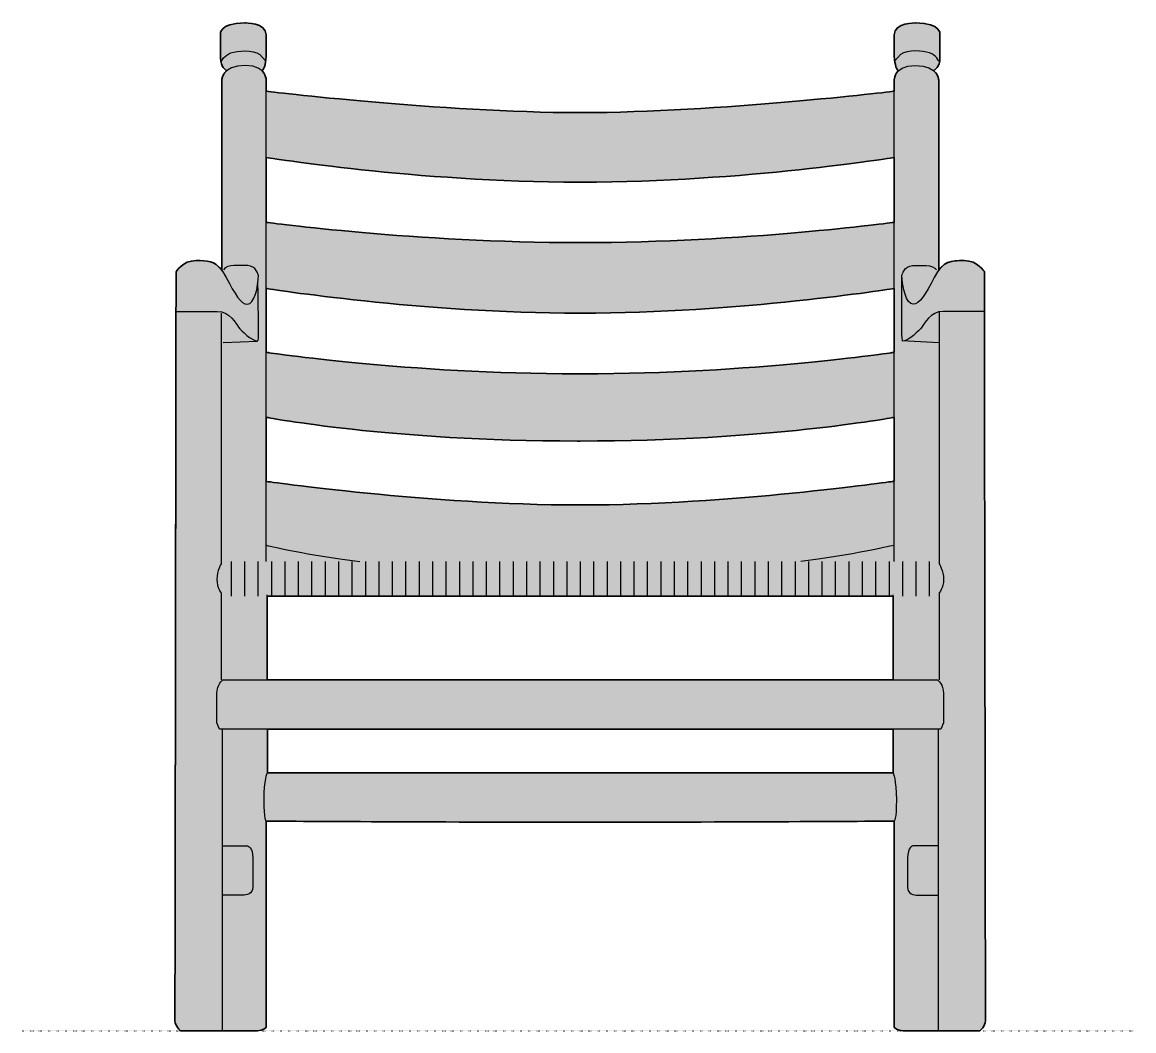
# Model space of a CAD drawing. Header units: millimetres. Extents: x 0 to 2113, y -977 to 802.
# Drawn here: x 0 to 881, y 0 to 800 of the extents above; entities that cross this region are included whole.
import ezdxf

# ---------------------------------------------------------------- set-up
doc = ezdxf.new("R2010")
doc.units = ezdxf.units.MM
doc.linetypes.add('Dots', pattern=[1, 0, -1])
doc.layers.add('Blocks', color=7, linetype='Continuous')
doc.layers.add('Blocks$Fill', color=7, linetype='Continuous', true_color=0xffffff)
for name, color, linetype, lineweight, true_color in [('Blocks$Inner', 7, 'Continuous', 25, 0x007f00), ('Blocks$Outline', 7, 'Continuous', 35, 0xff3f3f), ('Groud', 7, 'Dots', 25, 0x243775)]:
    doc.layers.add(name, color=color, linetype=linetype, lineweight=lineweight, true_color=true_color)

# ---------------------------------------------------------------- blocks, each defined once
blk = doc.blocks.new('CH44 Front')
at = {"layer": 'Blocks$Fill'}
h = blk.add_hatch(color=256, dxfattribs=at)
h.paths.add_polyline_path([(-723.23, 602.98), (-723.77, 603.67), (-724.31, 604.32), (-724.58, 604.63), (-724.85, 604.93), (-725.12, 605.22), (-725.39, 605.5), (-725.67, 605.77), (-725.94, 606.03), (-726.21, 606.28), (-726.49, 606.52), (-726.76, 606.76), (-727.04, 606.98), (-727.31, 607.19), (-727.59, 607.4), (-727.87, 607.6), (-728.15, 607.79), (-728.43, 607.97), (-728.72, 608.14), (-729, 608.31), (-729.29, 608.47), (-729.57, 608.62), (-729.86, 608.76), (-730.15, 608.9), (-730.44, 609.03), (-730.74, 609.15), (-731.03, 609.27), (-731.33, 609.38), (-731.63, 609.48), (-731.93, 609.58), (-732.24, 609.67), (-732.55, 609.76), (-732.85, 609.84), (-733.48, 609.99), (-734.11, 610.12), (-734.76, 610.23), (-735.42, 610.32), (-736.09, 610.4), (-736.77, 610.46), (-737.46, 610.51), (-738.89, 610.58), (-743.54, 610.63), (-744.03, 610.62), (-744.52, 610.6), (-744.99, 610.57), (-745.46, 610.53), (-745.92, 610.48), (-746.38, 610.41), (-746.82, 610.33), (-747.26, 610.25), (-747.69, 610.15), (-748.12, 610.05), (-748.53, 609.93), (-748.94, 609.81), (-749.34, 609.68), (-749.73, 609.54), (-750.12, 609.39), (-750.49, 609.24), (-750.86, 609.08), (-751.22, 608.92), (-751.57, 608.74), (-751.92, 608.57), (-752.26, 608.39), (-752.59, 608.2), (-752.91, 608.01), (-753.22, 607.82), (-753.53, 607.62), (-753.83, 607.42), (-754.12, 607.22), (-754.4, 607.01), (-754.95, 606.6), (-755.46, 606.18), (-755.94, 605.77), (-756.39, 605.36), (-756.81, 604.95), (-757.2, 604.55), (-757.55, 604.17), (-757.88, 603.8), (-758.17, 603.45), (-758.44, 603.13), (-758.67, 602.83), (-758.87, 602.56), (-759.04, 602.32), (-759.18, 602.12), (-759.37, 601.84), (-759.43, 601.74), (-759.43, 601.74), (-760.31, 7.79), (-760.3, 7.59), (-760.29, 7.38), (-760.27, 7.18), (-760.24, 6.98), (-760.21, 6.78), (-760.17, 6.58), (-760.13, 6.38), (-760.08, 6.19), (-760.03, 5.99), (-759.97, 5.8), (-759.91, 5.61), (-759.84, 5.43), (-759.77, 5.24), (-759.7, 5.06), (-759.63, 4.88), (-759.55, 4.7), (-759.46, 4.52), (-759.38, 4.35), (-759.29, 4.18), (-759.11, 3.84), (-758.92, 3.52), (-758.72, 3.2), (-758.52, 2.9), (-758.31, 2.61), (-758.11, 2.33), (-757.9, 2.07), (-757.69, 1.82), (-757.49, 1.58), (-757.3, 1.36), (-756.92, 0.96), (-756.59, 0.63), (-756.31, 0.36), (-756.09, 0.16), (-755.91, 0.01), (-755.9, 0), (-755.9, 0), (-694.98, 0), (-694.78, 0), (-694.57, 0.01), (-694.37, 0.02), (-694.17, 0.03), (-693.98, 0.05), (-693.79, 0.07), (-693.6, 0.09), (-693.41, 0.11), (-693.04, 0.18), (-692.69, 0.25), (-692.35, 0.33), (-692.01, 0.42), (-691.69, 0.51), (-691.39, 0.62), (-691.09, 0.73), (-690.8, 0.84), (-690.53, 0.96), (-690.27, 1.09), (-690.03, 1.21), (-689.79, 1.33), (-689.57, 1.46), (-689.36, 1.58), (-689.17, 1.71), (-688.99, 1.83), (-688.82, 1.94), (-688.67, 2.05), (-688.53, 2.15), (-688.4, 2.25), (-688.19, 2.42), (-688.04, 2.56), (-687.95, 2.64), (-687.92, 2.67), (-687.92, 2.68), (-687.92, 166.21), (-440.7, 165.32), (-440.7, 165.32), (-437.22, 165.32), (-273.55, 165.77), (-213.61, 166.07), (-196.25, 166.17), (-191.61, 166.2), (-190.41, 166.21), (-190.11, 166.21), (-190.03, 166.21), (-190.01, 166.21), (-190.01, 166.21), (-190.01, 2.67), (-190.01, 2.67), (-189.97, 2.64), (-189.88, 2.56), (-189.73, 2.42), (-189.52, 2.25), (-189.4, 2.15), (-189.26, 2.05), (-189.1, 1.94), (-188.94, 1.83), (-188.75, 1.71), (-188.56, 1.58), (-188.35, 1.46), (-188.13, 1.33), (-187.9, 1.21), (-187.65, 1.09), (-187.39, 0.96), (-187.12, 0.84), (-186.83, 0.73), (-186.54, 0.62), (-186.23, 0.51), (-185.91, 0.42), (-185.58, 0.33), (-185.23, 0.25), (-184.88, 0.18), (-184.51, 0.11), (-184.33, 0.09), (-184.14, 0.07), (-183.94, 0.05), (-183.75, 0.03), (-183.55, 0.02), (-183.35, 0.01), (-183.15, 0), (-182.94, 0), (-150.83, 0), (-122.02, 0), (-122.02, 0), (-121.97, 0.04), (-121.83, 0.16), (-121.62, 0.36), (-121.33, 0.63), (-121, 0.96), (-120.63, 1.36), (-120.43, 1.58), (-120.23, 1.82), (-120.02, 2.07), (-119.82, 2.33), (-119.61, 2.61), (-119.4, 2.9), (-119.2, 3.2), (-119.01, 3.52), (-118.81, 3.84), (-118.63, 4.18), (-118.54, 4.35), (-118.46, 4.52), (-118.38, 4.7), (-118.3, 4.88), (-118.22, 5.06), (-118.15, 5.24), (-118.08, 5.43), (-118.02, 5.61), (-117.95, 5.8), (-117.9, 5.99), (-117.84, 6.19), (-117.8, 6.38), (-117.75, 6.58), (-117.72, 6.78), (-117.68, 6.98), (-117.66, 7.18), (-117.64, 7.38), (-117.62, 7.59), (-117.61, 7.79), (-118.49, 601.74), (-118.49, 601.74), (-118.55, 601.84), (-118.74, 602.12), (-118.88, 602.32), (-119.05, 602.56), (-119.25, 602.83), (-119.48, 603.13), (-119.75, 603.45), (-120.04, 603.8), (-120.37, 604.17), (-120.73, 604.55), (-121.11, 604.95), (-121.53, 605.36), (-121.98, 605.77), (-122.46, 606.18), (-122.98, 606.6), (-123.52, 607.01), (-123.8, 607.22), (-124.09, 607.42), (-124.39, 607.62), (-124.7, 607.82), (-125.01, 608.01), (-125.34, 608.2), (-125.67, 608.39), (-126, 608.57), (-126.35, 608.74), (-126.7, 608.92), (-127.06, 609.08), (-127.43, 609.24), (-127.81, 609.39), (-128.19, 609.54), (-128.58, 609.68), (-128.98, 609.81), (-129.39, 609.93), (-129.81, 610.05), (-130.23, 610.15), (-130.66, 610.25), (-131.1, 610.33), (-131.54, 610.41), (-132, 610.48), (-132.46, 610.53), (-132.93, 610.57), (-133.41, 610.6), (-133.89, 610.62), (-134.38, 610.63), (-139.03, 610.58), (-140.46, 610.51), (-141.16, 610.46), (-141.84, 610.4), (-142.51, 610.32), (-143.16, 610.23), (-143.81, 610.12), (-144.44, 609.99), (-145.07, 609.84), (-145.38, 609.76), (-145.68, 609.67), (-145.99, 609.58), (-146.29, 609.48), (-146.59, 609.38), (-146.89, 609.27), (-147.18, 609.15), (-147.48, 609.03), (-147.77, 608.9), (-148.06, 608.76), (-148.35, 608.62), (-148.64, 608.47), (-148.92, 608.31), (-149.21, 608.14), (-149.49, 607.97), (-149.77, 607.79), (-150.05, 607.6), (-150.33, 607.4), (-150.61, 607.19), (-150.89, 606.98), (-151.16, 606.76), (-151.44, 606.52), (-151.71, 606.28), (-151.98, 606.03), (-152.26, 605.77), (-152.53, 605.5), (-152.8, 605.22), (-153.07, 604.93), (-153.34, 604.63), (-153.61, 604.32), (-154.15, 603.67), (-154.69, 602.98), (-154.69, 753.73), (-154.69, 753.73), (-154.69, 753.78), (-154.7, 753.91), (-154.71, 754.02), (-154.72, 754.14), (-154.73, 754.28), (-154.75, 754.44), (-154.78, 754.61), (-154.81, 754.81), (-154.86, 755.01), (-154.91, 755.24), (-154.96, 755.47), (-155.03, 755.72), (-155.11, 755.98), (-155.2, 756.25), (-155.3, 756.53), (-155.42, 756.82), (-155.54, 757.12), (-155.69, 757.42), (-155.84, 757.73), (-156.02, 758.05), (-156.2, 758.37), (-156.41, 758.69), (-156.52, 758.85), (-156.63, 759.01), (-156.75, 759.18), (-156.88, 759.34), (-157.01, 759.5), (-157.14, 759.67), (-157.28, 759.83), (-157.42, 759.99), (-157.57, 760.16), (-157.72, 760.32), (-157.88, 760.48), (-158.05, 760.64), (-158.22, 760.8), (-158.4, 760.96), (-158.58, 761.12), (-158.77, 761.28), (-158.27, 761.54), (-158.27, 761.54), (-158.25, 761.55), (-158.22, 761.57), (-158.15, 761.6), (-158.07, 761.66), (-157.97, 761.72), (-157.85, 761.81), (-157.71, 761.91), (-157.55, 762.03), (-157.39, 762.17), (-157.21, 762.32), (-157.02, 762.5), (-156.82, 762.69), (-156.62, 762.9), (-156.41, 763.14), (-156.2, 763.39), (-156.09, 763.52), (-155.98, 763.67), (-155.88, 763.81), (-155.77, 763.96), (-155.66, 764.12), (-155.56, 764.28), (-155.45, 764.45), (-155.35, 764.62), (-155.24, 764.8), (-155.14, 764.99), (-155.04, 765.18), (-154.95, 765.38), (-154.85, 765.58), (-154.76, 765.79), (-154.67, 766.01), (-154.58, 766.23), (-154.49, 766.46), (-154.41, 766.69), (-154.33, 766.93), (-154.26, 767.18), (-154.19, 767.43), (-154.12, 767.69), (-154.06, 767.96), (-154, 768.23), (-153.94, 768.51), (-153.89, 768.8), (-153.85, 769.09), (-153.81, 769.39), (-153.78, 769.7), (-153.75, 770.02), (-153.73, 770.34), (-153.71, 770.67), (-153.7, 771), (-153.7, 771.35), (-153.7, 783.43), (-153.7, 789.97), (-153.7, 789.97), (-153.69, 789.99), (-153.69, 790.02), (-153.68, 790.07), (-153.68, 790.12), (-153.67, 790.19), (-153.67, 790.26), (-153.67, 790.35), (-153.67, 790.45), (-153.67, 790.56), (-153.68, 790.67), (-153.69, 790.8), (-153.7, 790.93), (-153.72, 791.07), (-153.74, 791.22), (-153.77, 791.37), (-153.81, 791.53), (-153.85, 791.7), (-153.91, 791.88), (-153.97, 792.05), (-154.03, 792.24), (-154.07, 792.33), (-154.11, 792.43), (-154.15, 792.52), (-154.2, 792.62), (-154.24, 792.72), (-154.29, 792.81), (-154.35, 792.91), (-154.4, 793.01), (-154.46, 793.12), (-154.52, 793.22), (-154.59, 793.32), (-154.65, 793.42), (-154.72, 793.52), (-154.8, 793.63), (-154.87, 793.73), (-154.96, 793.84), (-155.04, 793.94), (-155.13, 794.05), (-155.22, 794.15), (-155.31, 794.26), (-155.41, 794.36), (-155.51, 794.47), (-155.62, 794.57), (-155.73, 794.68), (-155.84, 794.78), (-155.96, 794.89), (-156.08, 794.99), (-156.2, 795.1), (-156.33, 795.2), (-156.47, 795.31), (-156.75, 795.52), (-157.05, 795.72), (-157.37, 795.92), (-157.71, 796.12), (-158.06, 796.32), (-158.44, 796.51), (-158.84, 796.7), (-159.26, 796.88), (-159.7, 797.06), (-160.16, 797.23), (-160.65, 797.4), (-161.16, 797.56), (-161.7, 797.72), (-162.26, 797.87), (-162.84, 798.01), (-163.45, 798.14), (-164.09, 798.26), (-164.75, 798.38), (-165.44, 798.49), (-166.16, 798.58), (-167.68, 798.75), (-169.33, 798.87), (-171.09, 798.95), (-172.98, 798.97), (-172.98, 798.97), (-173.17, 798.98), (-173.71, 798.98), (-174.54, 798.96), (-175.62, 798.91), (-176.24, 798.86), (-176.9, 798.81), (-177.6, 798.73), (-178.33, 798.63), (-179.08, 798.52), (-179.86, 798.38), (-180.64, 798.21), (-181.43, 798.02), (-181.83, 797.91), (-182.22, 797.8), (-182.62, 797.68), (-183.01, 797.55), (-183.4, 797.41), (-183.78, 797.26), (-184.16, 797.11), (-184.54, 796.94), (-184.9, 796.77), (-185.26, 796.58), (-185.62, 796.39), (-185.96, 796.18), (-186.13, 796.08), (-186.3, 795.97), (-186.46, 795.86), (-186.62, 795.74), (-186.78, 795.62), (-186.94, 795.51), (-187.09, 795.38), (-187.24, 795.26), (-187.39, 795.13), (-187.53, 795), (-187.67, 794.86), (-187.81, 794.73), (-187.94, 794.59), (-188.07, 794.45), (-188.2, 794.3), (-188.32, 794.15), (-188.44, 794), (-188.56, 793.84), (-188.67, 793.68), (-188.77, 793.52), (-188.88, 793.36), (-188.97, 793.19), (-189.07, 793.02), (-189.16, 792.84), (-189.24, 792.67), (-189.32, 792.48), (-189.4, 792.3), (-189.47, 792.11), (-189.53, 791.92), (-189.59, 791.72), (-189.64, 791.52), (-189.69, 791.32), (-189.74, 791.12), (-189.78, 790.91), (-189.81, 790.69), (-189.83, 790.47), (-189.86, 790.25), (-189.87, 790.03), (-189.88, 789.8), (-189.88, 789.57), (-189.88, 772.15), (-189.88, 772.15), (-189.87, 771.81), (-189.81, 770.88), (-189.75, 770.24), (-189.67, 769.51), (-189.57, 768.71), (-189.44, 767.85), (-189.27, 766.95), (-189.17, 766.49), (-189.07, 766.03), (-188.95, 765.57), (-188.83, 765.11), (-188.69, 764.66), (-188.54, 764.21), (-188.38, 763.77), (-188.21, 763.34), (-188.12, 763.14), (-188.03, 762.93), (-187.93, 762.73), (-187.83, 762.53), (-187.73, 762.34), (-187.62, 762.15), (-187.51, 761.97), (-187.39, 761.79), (-187.28, 761.62), (-187.16, 761.45), (-187.03, 761.29), (-186.97, 761.21), (-186.9, 761.14), (-186.77, 760.99), (-186.95, 760.8), (-187.12, 760.62), (-187.29, 760.43), (-187.45, 760.24), (-187.61, 760.05), (-187.75, 759.86), (-187.9, 759.67), (-188.03, 759.48), (-188.16, 759.29), (-188.29, 759.09), (-188.41, 758.9), (-188.52, 758.7), (-188.63, 758.51), (-188.73, 758.32), (-188.83, 758.12), (-188.93, 757.93), (-189.02, 757.74), (-189.1, 757.55), (-189.18, 757.35), (-189.26, 757.16), (-189.33, 756.97), (-189.39, 756.79), (-189.51, 756.42), (-189.62, 756.05), (-189.71, 755.69), (-189.79, 755.35), (-189.86, 755.01), (-189.91, 754.68), (-189.95, 754.37), (-189.99, 754.07), (-190.01, 753.78), (-190.03, 753.51), (-190.04, 753.26), (-190.05, 753.03), (-190.05, 752.82), (-190.05, 752.62), (-190.04, 752.45), (-190.03, 752.18), (-190.01, 752.01), (-190.01, 751.95), (-190.01, 744.87), (-190.26, 744.84), (-190.26, 744.84), (-273.79, 736.4), (-353.93, 730.59), (-396.53, 728.68), (-438.1, 727.95), (-438.1, 727.95), (-439.82, 727.95), (-481.4, 728.68), (-523.99, 730.59), (-604.14, 736.4), (-687.67, 744.84), (-687.92, 744.87), (-687.92, 751.95), (-687.92, 751.95), (-687.91, 752.01), (-687.9, 752.18), (-687.88, 752.45), (-687.87, 752.62), (-687.87, 752.82), (-687.87, 753.03), (-687.88, 753.26), (-687.89, 753.51), (-687.91, 753.78), (-687.93, 754.07), (-687.97, 754.37), (-688.01, 754.68), (-688.07, 755.01), (-688.13, 755.34), (-688.21, 755.69), (-688.3, 756.05), (-688.41, 756.41), (-688.53, 756.79), (-688.6, 756.97), (-688.67, 757.16), (-688.74, 757.35), (-688.82, 757.54), (-688.91, 757.74), (-689, 757.93), (-689.09, 758.12), (-689.19, 758.32), (-689.29, 758.51), (-689.4, 758.7), (-689.51, 758.9), (-689.63, 759.09), (-689.76, 759.28), (-689.89, 759.48), (-690.03, 759.67), (-690.17, 759.86), (-690.32, 760.05), (-690.47, 760.24), (-690.63, 760.43), (-690.8, 760.62), (-690.97, 760.8), (-691.15, 760.98), (-691.02, 761.14), (-690.95, 761.21), (-690.89, 761.29), (-690.77, 761.45), (-690.64, 761.62), (-690.53, 761.79), (-690.41, 761.97), (-690.3, 762.15), (-690.2, 762.34), (-690.09, 762.53), (-689.99, 762.73), (-689.9, 762.93), (-689.8, 763.14), (-689.71, 763.34), (-689.54, 763.77), (-689.38, 764.21), (-689.23, 764.66), (-689.1, 765.11), (-688.97, 765.57), (-688.85, 766.03), (-688.75, 766.49), (-688.65, 766.95), (-688.49, 767.85), (-688.35, 768.71), (-688.25, 769.51), (-688.17, 770.24), (-688.12, 770.88), (-688.05, 771.81), (-688.04, 772.15), (-688.04, 789.57), (-688.04, 789.8), (-688.05, 790.03), (-688.07, 790.25), (-688.09, 790.47), (-688.12, 790.69), (-688.15, 790.91), (-688.19, 791.12), (-688.23, 791.32), (-688.28, 791.52), (-688.33, 791.72), (-688.39, 791.92), (-688.46, 792.11), (-688.53, 792.3), (-688.6, 792.48), (-688.68, 792.67), (-688.77, 792.84), (-688.86, 793.02), (-688.95, 793.19), (-689.05, 793.36), (-689.15, 793.52), (-689.26, 793.68), (-689.37, 793.84), (-689.48, 794), (-689.6, 794.15), (-689.72, 794.3), (-689.85, 794.45), (-689.98, 794.59), (-690.11, 794.73), (-690.25, 794.86), (-690.39, 795), (-690.53, 795.13), (-690.68, 795.26), (-690.83, 795.38), (-690.98, 795.51), (-691.14, 795.62), (-691.3, 795.74), (-691.46, 795.86), (-691.63, 795.97), (-691.79, 796.08), (-691.96, 796.18), (-692.31, 796.39), (-692.66, 796.58), (-693.02, 796.77), (-693.39, 796.94), (-693.76, 797.11), (-694.14, 797.26), (-694.53, 797.41), (-694.91, 797.55), (-695.31, 797.68), (-695.7, 797.8), (-696.09, 797.91), (-696.49, 798.02), (-697.28, 798.21), (-698.07, 798.38), (-698.84, 798.52), (-699.59, 798.63), (-700.32, 798.73), (-701.02, 798.81), (-701.68, 798.86), (-702.3, 798.91), (-703.38, 798.96), (-704.21, 798.98), (-704.89, 798.97), (-704.94, 798.97), (-706.83, 798.95), (-708.6, 798.87), (-710.24, 798.75), (-711.76, 798.58), (-712.48, 798.49), (-713.17, 798.38), (-713.84, 798.26), (-714.47, 798.14), (-715.08, 798.01), (-715.67, 797.87), (-716.23, 797.72), (-716.76, 797.56), (-717.27, 797.4), (-717.76, 797.23), (-718.22, 797.06), (-718.66, 796.88), (-719.08, 796.7), (-719.48, 796.51), (-719.86, 796.32), (-720.22, 796.12), (-720.55, 795.92), (-720.87, 795.72), (-721.17, 795.52), (-721.45, 795.31), (-721.59, 795.2), (-721.72, 795.1), (-721.84, 794.99), (-721.97, 794.89), (-722.08, 794.78), (-722.2, 794.68), (-722.31, 794.57), (-722.41, 794.47), (-722.51, 794.36), (-722.61, 794.26), (-722.71, 794.15), (-722.8, 794.05), (-722.88, 793.94), (-722.97, 793.84), (-723.05, 793.73), (-723.12, 793.63), (-723.2, 793.52), (-723.27, 793.42), (-723.34, 793.32), (-723.4, 793.22), (-723.46, 793.12), (-723.52, 793.01), (-723.58, 792.91), (-723.63, 792.81), (-723.68, 792.72), (-723.73, 792.62), (-723.77, 792.52), (-723.81, 792.43), (-723.85, 792.33), (-723.89, 792.24), (-723.96, 792.05), (-724.02, 791.88), (-724.07, 791.7), (-724.11, 791.53), (-724.15, 791.37), (-724.18, 791.22), (-724.2, 791.07), (-724.22, 790.93), (-724.23, 790.8), (-724.24, 790.67), (-724.25, 790.56), (-724.25, 790.45), (-724.25, 790.35), (-724.25, 790.26), (-724.25, 790.19), (-724.24, 790.12), (-724.24, 790.07), (-724.23, 790.02), (-724.23, 789.99), (-724.23, 789.97), (-724.23, 789.97), (-724.23, 789.96), (-724.23, 771.35), (-724.22, 771), (-724.21, 770.67), (-724.2, 770.34), (-724.17, 770.02), (-724.15, 769.7), (-724.11, 769.39), (-724.07, 769.09), (-724.03, 768.8), (-723.98, 768.51), (-723.93, 768.23), (-723.87, 767.96), (-723.8, 767.69), (-723.74, 767.43), (-723.67, 767.18), (-723.59, 766.93), (-723.51, 766.69), (-723.43, 766.46), (-723.34, 766.23), (-723.26, 766.01), (-723.17, 765.79), (-723.07, 765.58), (-722.98, 765.38), (-722.88, 765.18), (-722.78, 764.99), (-722.68, 764.8), (-722.58, 764.62), (-722.47, 764.45), (-722.37, 764.28), (-722.26, 764.12), (-722.15, 763.96), (-722.05, 763.81), (-721.94, 763.67), (-721.83, 763.52), (-721.73, 763.39), (-721.51, 763.14), (-721.31, 762.9), (-721.1, 762.69), (-720.9, 762.5), (-720.72, 762.32), (-720.54, 762.17), (-720.37, 762.03), (-720.22, 761.91), (-720.08, 761.81), (-719.96, 761.72), (-719.85, 761.66), (-719.77, 761.6), (-719.71, 761.57), (-719.66, 761.54), (-719.66, 761.54), (-719.16, 761.28), (-719.34, 761.12), (-719.53, 760.96), (-719.7, 760.8), (-719.87, 760.64), (-720.04, 760.48), (-720.2, 760.32), (-720.35, 760.16), (-720.5, 759.99), (-720.64, 759.83), (-720.78, 759.67), (-720.92, 759.5), (-721.05, 759.34), (-721.17, 759.18), (-721.29, 759.01), (-721.4, 758.85), (-721.51, 758.69), (-721.72, 758.37), (-721.91, 758.05), (-722.08, 757.73), (-722.24, 757.42), (-722.38, 757.12), (-722.51, 756.82), (-722.62, 756.53), (-722.72, 756.25), (-722.81, 755.98), (-722.89, 755.72), (-722.96, 755.47), (-723.02, 755.24), (-723.07, 755.01), (-723.11, 754.81), (-723.14, 754.61), (-723.17, 754.44), (-723.19, 754.28), (-723.21, 754.14), (-723.22, 754.02), (-723.22, 753.91), (-723.23, 753.78), (-723.23, 753.73)], flags=0)
h.paths.add_polyline_path([(-190.01, 640.88), (-190.26, 640.85), (-190.26, 640.85), (-210.98, 638.35), (-266.17, 632.85), (-303.42, 629.91), (-345.37, 627.35), (-390.7, 625.53), (-438.1, 624.85), (-438.1, 624.85), (-439.82, 624.85), (-487.23, 625.53), (-532.56, 627.35), (-574.5, 629.91), (-611.75, 632.85), (-666.94, 638.35), (-687.67, 640.85), (-687.92, 640.88), (-687.92, 692.44), (-687.67, 692.4), (-687.66, 692.4), (-667.19, 689.34), (-612.42, 682.62), (-575.28, 679.03), (-533.3, 675.9), (-487.74, 673.69), (-439.82, 672.85), (-439.82, 672.85), (-438.1, 672.85), (-390.19, 673.69), (-344.62, 675.9), (-302.65, 679.03), (-265.51, 682.62), (-210.73, 689.34), (-190.26, 692.4), (-190.01, 692.44)], flags=0)
h.paths.add_polyline_path([(-687.92, 588.45), (-687.67, 588.41), (-687.66, 588.41), (-666.32, 585.35), (-610.1, 578.63), (-572.56, 575.04), (-530.69, 571.91), (-485.96, 569.69), (-462.98, 569.07), (-439.82, 568.85), (-439.82, 568.85), (-438.1, 568.85), (-414.95, 569.07), (-391.96, 569.69), (-347.23, 571.91), (-305.36, 575.04), (-267.83, 578.63), (-211.6, 585.35), (-190.26, 588.41), (-190.01, 588.45), (-190.01, 537.92), (-191.14, 537.74), (-191.14, 537.74), (-210.59, 535.1), (-263.52, 529.3), (-299.99, 526.2), (-341.78, 523.49), (-387.86, 521.58), (-437.22, 520.86), (-437.22, 520.86), (-440.7, 520.86), (-490.06, 521.58), (-536.14, 523.49), (-577.93, 526.2), (-614.4, 529.3), (-667.33, 535.1), (-686.79, 537.74), (-687.92, 537.92)], flags=0)
h.paths.add_polyline_path([(-687.92, 486.41), (-686.79, 486.19), (-686.78, 486.19), (-682.33, 485.39), (-669.31, 483.27), (-648.28, 480.28), (-619.75, 476.86), (-584.27, 473.43), (-542.38, 470.44), (-494.6, 468.33), (-441.47, 467.53), (-441.47, 467.53), (-438.98, 467.53), (-385.75, 468.33), (-337.68, 470.44), (-295.38, 473.43), (-259.44, 476.86), (-230.45, 480.28), (-209, 483.27), (-191.21, 486.18), (-191.14, 486.19), (-190.01, 486.4), (-190.01, 435.69), (-191.14, 435.53), (-191.14, 435.53), (-213.21, 432.61), (-270.58, 426.19), (-308.36, 422.77), (-349.97, 419.78), (-393.78, 417.66), (-438.1, 416.86), (-438.1, 416.86), (-439.82, 416.86), (-484.2, 417.66), (-528.13, 419.78), (-569.92, 422.77), (-607.9, 426.19), (-665.67, 432.61), (-687.92, 435.53)], flags=0)
h.paths.add_polyline_path([(-687.22, 344.68), (-190.71, 344.68), (-190.71, 278.21), (-438.1, 278.21), (-438.1, 278.21), (-439.82, 278.21), (-439.83, 278.21), (-687.22, 278.21)], flags=0)
h.paths.add_polyline_path([(-190.89, 204.43), (-440.7, 204.43), (-604.92, 204.43), (-687.03, 204.43), (-687.03, 239.1), (-440.7, 239.1), (-440.7, 239.1), (-437.22, 239.1), (-437.21, 239.1), (-437.19, 239.1), (-437.1, 239.1), (-436.73, 239.1), (-435.3, 239.1), (-429.81, 239.1), (-409.62, 239.1), (-343.09, 239.1), (-190.89, 239.1)], flags=0)
at = {"layer": 'Blocks$Inner'}
for p, q in [((-688.04, 789.57), (-688.04, 772.15)), ((-189.88, 789.57), (-189.88, 772.15)), ((-719.16, 761.28), (-719.66, 761.54)), ((-691.02, 761.14), (-691.15, 760.98)), ((-186.9, 761.14), (-186.77, 760.99)), ((-158.77, 761.28), (-158.27, 761.54)), ((-723.23, 753.73), (-723.23, 602.98)), ((-687.92, 372.07), (-687.92, 751.95)), ((-190.01, 372.07), (-190.01, 751.95)), ((-154.69, 753.73), (-154.69, 602.98)), ((-687.67, 744.84), (-687.92, 744.87)), ((-190.01, 744.87), (-190.26, 744.84)), ((-687.67, 692.4), (-687.92, 692.44)), ((-190.01, 692.44), (-190.26, 692.4)), ((-687.67, 640.85), (-687.92, 640.88)), ((-190.01, 640.88), (-190.26, 640.85)), ((-687.67, 588.41), (-687.92, 588.45)), ((-190.01, 588.45), (-190.26, 588.41)), ((-759.48, 570.35), (-726.74, 570.35)), ((-154.4, 570.01), (-154.4, 370.45)), ((-118.44, 570.35), (-151.19, 570.35)), ((-154.4, 545.52), (-183.88, 546.9)), ((-686.79, 537.74), (-687.92, 537.92)), ((-190.01, 537.92), (-191.14, 537.74)), ((-686.79, 486.19), (-687.92, 486.41)), ((-190.01, 486.4), (-191.14, 486.19)), ((-687.92, 384.92), (-687.67, 384.87)), ((-190.01, 384.92), (-190.26, 384.87)), ((-629.64, 374.19), (-613.8, 372.07)), ((-248.28, 374.19), (-264.12, 372.07)), ((-687.22, 278.21), (-687.22, 345.72)), ((-190.71, 278.21), (-190.71, 345.72)), ((-687.03, 204.43), (-687.03, 239.1)), ((-190.89, 204.43), (-190.89, 239.1))]:
    blk.add_line(p, q, dxfattribs=at)
for points in [[(-722.16, 545.59), (-695.1, 546.78)], [(-715.79, 372.07), (-715.79, 344.68)], [(-705.14, 372.07), (-705.14, 344.68)], [(-694.49, 372.07), (-694.49, 344.68)], [(-683.85, 372.07), (-683.85, 344.68)], [(-673.2, 372.07), (-673.2, 344.68)], [(-662.55, 372.07), (-662.55, 344.68)], [(-651.9, 372.07), (-651.9, 344.68)], [(-641.26, 372.07), (-641.26, 344.68)], [(-630.61, 372.07), (-630.61, 344.68)], [(-619.96, 372.07), (-619.96, 344.68)], [(-609.32, 372.07), (-609.32, 344.68)], [(-598.67, 372.07), (-598.67, 344.68)], [(-588.02, 372.07), (-588.02, 344.68)], [(-577.38, 372.07), (-577.38, 344.68)], [(-566.73, 372.07), (-566.73, 344.68)], [(-556.08, 372.07), (-556.08, 344.68)], [(-545.43, 372.07), (-545.43, 344.68)], [(-534.79, 372.07), (-534.79, 344.68)], [(-524.14, 372.07), (-524.14, 344.68)], [(-513.49, 372.07), (-513.49, 344.68)], [(-502.85, 372.07), (-502.85, 344.68)], [(-492.2, 372.07), (-492.2, 344.68)], [(-481.55, 372.07), (-481.55, 344.68)], [(-470.9, 372.07), (-470.9, 344.68)], [(-460.26, 372.07), (-460.26, 344.68)], [(-449.61, 372.07), (-449.61, 344.68)], [(-438.96, 372.07), (-438.96, 344.68)], [(-428.31, 372.07), (-428.31, 344.68)], [(-417.67, 372.07), (-417.67, 344.68)], [(-407.02, 372.07), (-407.02, 344.68)], [(-396.37, 372.07), (-396.37, 344.68)], [(-385.73, 372.07), (-385.73, 344.68)], [(-375.08, 372.07), (-375.08, 344.68)], [(-364.43, 372.07), (-364.43, 344.68)], [(-353.79, 372.07), (-353.79, 344.68)], [(-343.14, 372.07), (-343.14, 344.68)], [(-332.49, 372.07), (-332.49, 344.68)], [(-321.84, 372.07), (-321.84, 344.68)], [(-311.2, 372.07), (-311.2, 344.68)], [(-300.55, 372.07), (-300.55, 344.68)], [(-289.9, 372.07), (-289.9, 344.68)], [(-279.25, 372.07), (-279.25, 344.68)], [(-268.61, 372.07), (-268.61, 344.68)], [(-257.96, 372.07), (-257.96, 344.68)], [(-247.31, 372.07), (-247.31, 344.68)], [(-236.67, 372.07), (-236.67, 344.68)], [(-226.02, 372.07), (-226.02, 344.68)], [(-215.37, 372.07), (-215.37, 344.68)], [(-204.72, 372.07), (-204.72, 344.68)], [(-194.08, 372.07), (-194.08, 344.68)], [(-183.43, 372.07), (-183.43, 344.68)], [(-172.78, 372.07), (-172.78, 344.68)], [(-162.14, 372.07), (-162.14, 344.68)], [(-722.93, 238.62), (-722.93, 0.72)], [(-154.99, 238.62), (-154.99, 0.72)]]:
    blk.add_lwpolyline(points, dxfattribs=at)
for points, knots in [([(-724.23, 771.35), (-724.23, 778.75), (-724.23, 789.97), (-724.23, 789.97), (-724.23, 789.97), (-725.82, 798.97), (-704.94, 798.97)], [1, 1, 1, 1, 2, 2, 2, 3, 3, 3, 3]), ([(-153.7, 771.35), (-153.7, 778.75), (-153.7, 789.97), (-153.7, 789.97), (-153.7, 789.97), (-152.11, 798.97), (-172.98, 798.97)], [1, 1, 1, 1, 2, 2, 2, 3, 3, 3, 3]), ([(-723.63, 768.35), (-723.63, 768.35), (-721.04, 773.75), (-715.87, 775.35), (-710.71, 776.95), (-698.78, 778.15), (-693.01, 773.95), (-693.01, 773.95), (-688.44, 768.95), (-688.44, 768.95)], [0, 0, 0, 0, 1, 1, 1, 2, 2, 2, 3, 3, 3, 3]), ([(-154.29, 768.35), (-154.29, 768.35), (-156.88, 773.75), (-162.05, 775.35), (-167.22, 776.95), (-179.15, 778.15), (-184.91, 773.95), (-184.91, 773.95), (-189.48, 768.95), (-189.48, 768.95)], [0, 0, 0, 0, 1, 1, 1, 2, 2, 2, 3, 3, 3, 3]), ([(-687.92, 166.21), (-687.92, 166.21), (-687.92, 2.67), (-687.92, 2.67), (-687.92, 2.67), (-690.56, 0), (-694.98, 0), (-699.39, 0), (-755.9, 0), (-755.9, 0), (-755.9, 0), (-760.32, 3.56), (-760.32, 8), (-760.32, 12.44), (-759.43, 601.74), (-759.43, 601.74), (-759.43, 601.74), (-754.13, 610.63), (-743.54, 610.63), (-732.95, 610.63), (-726.76, 610.63), (-719.7, 597.29), (-712.64, 583.96), (-708.22, 575.96), (-702.93, 575.96), (-697.63, 575.96), (-694.1, 589.3), (-694.1, 599.07), (-694.1, 599.07), (-695.98, 606.59), (-702.53, 606.59), (-709.07, 606.59), (-718.78, 608.14), (-721.91, 603.39)], [0, 0, 0, 0, 1, 1, 1, 2, 2, 2, 3, 3, 3, 4, 4, 4, 5, 5, 5, 6, 6, 6, 7, 7, 7, 8, 8, 8, 9, 9, 9, 10, 10, 10, 11, 11, 11, 11]), ([(-190.01, 166.21), (-190.01, 166.21), (-190.01, 2.67), (-190.01, 2.67), (-190.01, 2.67), (-187.36, 0), (-182.94, 0), (-178.53, 0), (-122.02, 0), (-122.02, 0), (-122.02, 0), (-117.61, 3.56), (-117.61, 8), (-117.61, 12.44), (-118.49, 601.74), (-118.49, 601.74), (-118.49, 601.74), (-123.79, 610.63), (-134.38, 610.63), (-144.98, 610.63), (-151.16, 610.63), (-158.22, 597.29), (-165.28, 583.96), (-169.7, 575.96), (-174.99, 575.96), (-180.29, 575.96), (-183.83, 589.3), (-183.83, 599.07), (-183.83, 599.07), (-181.94, 606.59), (-175.4, 606.59), (-168.85, 606.59), (-159.48, 607.9), (-156.34, 603.15)], [0, 0, 0, 0, 1, 1, 1, 2, 2, 2, 3, 3, 3, 4, 4, 4, 5, 5, 5, 6, 6, 6, 7, 7, 7, 8, 8, 8, 9, 9, 9, 10, 10, 10, 11, 11, 11, 11]), ([(-723.53, 568.81), (-723.53, 568.81), (-723.53, 370.45), (-723.53, 370.45), (-723.53, 370.45), (-727.1, 365.06), (-727.1, 357.87), (-727.1, 350.68), (-723.53, 347.08), (-723.53, 347.08), (-723.53, 347.08), (-723.53, 278.21), (-723.53, 278.21)], [0, 0, 0, 0, 1, 1, 1, 2, 2, 2, 3, 3, 3, 4, 4, 4, 4]), ([(-150.82, 357.87), (-150.82, 350.68), (-154.4, 347.08), (-154.4, 347.08), (-154.4, 347.08), (-154.4, 278.21), (-154.4, 278.21)], [2, 2, 2, 2, 3, 3, 3, 4, 4, 4, 4]), ([(-437.22, 239.1), (-437.22, 239.1), (-152.92, 239.1), (-152.92, 239.1), (-152.92, 239.1), (-150.82, 244.01), (-150.82, 244.01), (-150.82, 244.01), (-150.82, 260.19), (-150.82, 267.38), (-150.82, 274.57), (-155.57, 278.21), (-155.57, 278.21), (-155.57, 278.21), (-438.1, 278.21), (-438.1, 278.21), (-438.1, 278.21), (-439.82, 278.21), (-439.82, 278.21), (-439.82, 278.21), (-722.35, 278.21), (-722.35, 278.21), (-722.35, 278.21), (-727.1, 274.57), (-727.1, 267.38), (-727.1, 260.19), (-727.1, 244.01), (-727.1, 244.01), (-727.1, 244.01), (-725, 239.1), (-725, 239.1), (-725, 239.1), (-440.7, 239.1), (-440.7, 239.1), (-440.7, 239.1), (-437.22, 239.1), (-437.22, 239.1)], [0, 0, 0, 0, 1, 1, 1, 2, 2, 2, 3, 3, 3, 4, 4, 4, 5, 5, 5, 6, 6, 6, 7, 7, 7, 8, 8, 8, 9, 9, 9, 10, 10, 10, 11, 11, 11, 12, 12, 12, 12]), ([(-437.22, 165.32), (-330.39, 165.32), (-190.01, 166.21), (-190.01, 166.21), (-190.01, 166.21), (-188.24, 167.1), (-188.24, 183.1), (-188.24, 199.1), (-190.89, 204.43), (-190.89, 204.43), (-190.89, 204.43), (-327.74, 204.43), (-437.22, 204.43), (-437.22, 204.43), (-440.7, 204.43), (-440.7, 204.43), (-550.18, 204.43), (-687.03, 204.43), (-687.03, 204.43), (-687.03, 204.43), (-689.68, 199.1), (-689.68, 183.1), (-689.68, 167.1), (-687.92, 166.21), (-687.92, 166.21), (-687.92, 166.21), (-547.54, 165.32), (-440.7, 165.32), (-440.7, 165.32), (-437.22, 165.32), (-437.22, 165.32)], [0, 0, 0, 0, 1, 1, 1, 2, 2, 2, 3, 3, 3, 4, 4, 4, 5, 5, 5, 6, 6, 6, 7, 7, 7, 8, 8, 8, 9, 9, 9, 10, 10, 10, 10]), ([(-723.23, 146.66), (-723.23, 146.66), (-702.93, 146.66), (-702.93, 146.66), (-702.93, 146.66), (-698.51, 145.77), (-698.51, 136.88), (-698.51, 127.99), (-698.51, 119.1), (-698.51, 113.77), (-698.51, 108.44), (-703.81, 107.55), (-706.46, 107.55), (-709.11, 107.55), (-723.23, 107.55), (-723.23, 107.55)], [0, 0, 0, 0, 1, 1, 1, 2, 2, 2, 3, 3, 3, 4, 4, 4, 5, 5, 5, 5]), ([(-154.69, 146.66), (-154.69, 146.66), (-174.99, 146.66), (-174.99, 146.66), (-174.99, 146.66), (-179.41, 145.77), (-179.41, 136.88), (-179.41, 127.99), (-179.41, 119.1), (-179.41, 113.77), (-179.41, 108.44), (-174.12, 107.55), (-171.47, 107.55), (-168.82, 107.55), (-154.69, 107.55), (-154.69, 107.55)], [0, 0, 0, 0, 1, 1, 1, 2, 2, 2, 3, 3, 3, 4, 4, 4, 5, 5, 5, 5])]:
    blk.add_open_spline(points, degree=3, knots=knots, dxfattribs=at)
for points, degree in [([(-704.94, 798.97), (-704.94, 798.97), (-688.04, 799.57), (-688.04, 789.57)], 3), ([(-172.98, 798.97), (-172.98, 798.97), (-189.88, 799.57), (-189.88, 789.57)], 3), ([(-719.66, 761.54), (-719.66, 761.54), (-724.23, 763.94), (-724.23, 771.35)], 3), ([(-688.04, 772.15), (-688.04, 772.15), (-688.24, 764.34), (-691.02, 761.14)], 3), ([(-189.88, 772.15), (-189.88, 772.15), (-189.69, 764.34), (-186.9, 761.14)], 3), ([(-158.27, 761.54), (-158.27, 761.54), (-153.7, 763.94), (-153.7, 771.35)], 3), ([(-704.69, 765.28), (-723.23, 765.28), (-723.23, 753.73), (-723.23, 753.73)], 3), ([(-687.92, 751.95), (-687.92, 751.95), (-686.15, 765.28), (-704.69, 765.28)], 3), ([(-190.01, 751.95), (-190.01, 751.95), (-191.77, 765.28), (-173.23, 765.28)], 3), ([(-173.23, 765.28), (-154.69, 765.28), (-154.69, 753.73), (-154.69, 753.73)], 3), ([(-439.82, 727.95), (-547.54, 727.95), (-687.67, 744.84), (-687.67, 744.84)], 3), ([(-190.26, 744.84), (-190.26, 744.84), (-330.39, 727.95), (-438.1, 727.95)], 3), ([(-438.1, 727.95), (-438.1, 727.95), (-439.82, 727.95), (-439.82, 727.95)], 3), ([(-439.82, 672.85), (-569.61, 672.85), (-687.67, 692.4), (-687.67, 692.4)], 3), ([(-190.26, 692.4), (-190.26, 692.4), (-308.31, 672.85), (-438.1, 672.85)], 3), ([(-438.1, 672.85), (-438.1, 672.85), (-439.82, 672.85), (-439.82, 672.85)], 3), ([(-439.82, 624.85), (-567.84, 624.85), (-687.67, 640.85), (-687.67, 640.85)], 3), ([(-190.26, 640.85), (-190.26, 640.85), (-310.08, 624.85), (-438.1, 624.85)], 3), ([(-438.1, 624.85), (-438.1, 624.85), (-439.82, 624.85), (-439.82, 624.85)], 3), ([(-694.02, 552.04), (-694.02, 556.91), (-694.5, 592.98), (-694.5, 592.98)], 3), ([(-183.9, 552.04), (-183.9, 556.91), (-183.9, 598.25), (-183.9, 598.25)], 3), ([(-439.82, 568.85), (-563.43, 568.85), (-687.67, 588.41), (-687.67, 588.41)], 3), ([(-190.26, 588.41), (-190.26, 588.41), (-314.49, 568.85), (-438.1, 568.85)], 3), ([(-726.74, 570.35), (-716.53, 570.35), (-711.95, 560.48), (-709.85, 557.84)], 3), ([(-438.1, 568.85), (-438.1, 568.85), (-439.82, 568.85), (-439.82, 568.85)], 3), ([(-151.19, 570.35), (-161.39, 570.35), (-165.97, 560.48), (-168.07, 557.84)], 3), ([(-709.85, 557.84), (-707.76, 555.2), (-699.59, 546.83), (-694.88, 546.83)], 3), ([(-168.07, 557.84), (-170.16, 555.2), (-178.34, 546.83), (-183.05, 546.83)], 3), ([(-694.88, 546.83), (-694.88, 546.83), (-694.02, 547.17), (-694.02, 552.04)], 3), ([(-183.05, 546.83), (-183.05, 546.83), (-183.9, 547.17), (-183.9, 552.04)], 3), ([(-440.7, 520.86), (-575.79, 520.86), (-686.79, 537.74), (-686.79, 537.74)], 3), ([(-191.14, 537.74), (-191.14, 537.74), (-302.13, 520.86), (-437.22, 520.86)], 3), ([(-437.22, 520.86), (-437.22, 520.86), (-440.7, 520.86), (-440.7, 520.86)], 3), ([(-441.47, 467.53), (-589.8, 467.53), (-686.79, 486.19), (-686.79, 486.19)], 3), ([(-191.14, 486.19), (-191.14, 486.19), (-290.66, 467.53), (-438.98, 467.53)], 3), ([(-438.98, 467.53), (-438.98, 467.53), (-441.47, 467.53), (-441.47, 467.53)], 3), ([(-439.82, 416.86), (-557.25, 416.86), (-687.92, 435.53), (-687.92, 435.53)], 3), ([(-191.14, 435.53), (-191.14, 435.53), (-320.67, 416.86), (-438.1, 416.86)], 3), ([(-190.01, 435.69), (-191.14, 435.53)], 1), ([(-438.1, 416.86), (-438.1, 416.86), (-439.82, 416.86), (-439.82, 416.86)], 3), ([(-687.67, 384.87), (-687.67, 384.87), (-656.13, 377.75), (-629.64, 374.19)], 3), ([(-190.26, 384.87), (-190.26, 384.87), (-221.79, 377.75), (-248.28, 374.19)], 3), ([(-154.4, 370.45), (-154.4, 370.45), (-150.82, 365.06), (-150.82, 357.87)], 3)]:
    blk.add_open_spline(points, degree=degree, dxfattribs=at)
at = {"layer": 'Blocks$Outline'}
for points in [[(-687.22, 344.68), (-190.71, 344.68)], [(-687.22, 278.21), (-687.22, 344.68)], [(-190.71, 344.68), (-190.71, 278.21)], [(-687.03, 204.43), (-687.03, 239.1)], [(-190.89, 239.1), (-190.89, 204.43)]]:
    blk.add_lwpolyline(points, dxfattribs=at)
for points, knots in [([(-691.15, 760.98), (-691.11, 761.04), (-691.06, 761.09), (-691.02, 761.14), (-688.24, 764.34), (-688.04, 772.15), (-688.04, 772.15), (-688.04, 777.96), (-688.04, 783.76), (-688.04, 789.57), (-688.04, 799.57), (-704.94, 798.97), (-704.94, 798.97), (-725.82, 798.97), (-724.23, 789.97), (-724.23, 789.97), (-724.23, 789.97), (-724.23, 778.75), (-724.23, 771.35), (-724.23, 763.94), (-719.66, 761.54), (-719.66, 761.54), (-719.49, 761.45), (-719.32, 761.36), (-719.16, 761.28)], [-6.016016, -6.016016, -6.016016, -6.016016, -6, -6, -6, -5, -5, -5, -4, -4, -4, -3, -3, -3, -2, -2, -2, -1, -1, -1, 0, 0, 0, 0.564546, 0.564546, 0.564546, 0.564546]), ([(-158.77, 761.28), (-158.6, 761.36), (-158.43, 761.45), (-158.27, 761.54), (-158.27, 761.54), (-153.7, 763.94), (-153.7, 771.35), (-153.7, 778.75), (-153.7, 789.97), (-153.7, 789.97), (-153.7, 789.97), (-152.11, 798.97), (-172.98, 798.97), (-172.98, 798.97), (-189.88, 799.57), (-189.88, 789.57), (-189.88, 783.76), (-189.88, 777.96), (-189.88, 772.15), (-189.88, 772.15), (-189.69, 764.34), (-186.9, 761.14), (-186.86, 761.09), (-186.81, 761.04), (-186.77, 760.99)], [-0.564807, -0.564807, -0.564807, -0.564807, 0, 0, 0, 1, 1, 1, 2, 2, 2, 3, 3, 3, 4, 4, 4, 5, 5, 5, 6, 6, 6, 6.015893, 6.015893, 6.015893, 6.015893]), ([(-719.16, 761.28), (-723.23, 757.94), (-723.23, 753.73), (-723.23, 753.73), (-723.23, 703.48), (-723.23, 653.23), (-723.23, 602.98)], [2.396425, 2.396425, 2.396425, 2.396425, 3, 3, 3, 7.207839, 7.207839, 7.207839, 7.207839]), ([(-687.92, 744.87), (-687.92, 747.23), (-687.92, 749.59), (-687.92, 751.95), (-687.92, 751.95), (-687.24, 757.09), (-691.15, 760.98)], [0.9416951, 0.9416951, 0.9416951, 0.9416951, 1, 1, 1, 1.6206446, 1.6206446, 1.6206446, 1.6206446]), ([(-186.77, 760.99), (-190.69, 757.09), (-190.01, 751.95), (-190.01, 751.95), (-190.01, 749.59), (-190.01, 747.23), (-190.01, 744.87)], [-1.6207074, -1.6207074, -1.6207074, -1.6207074, -1, -1, -1, -0.9416951, -0.9416951, -0.9416951, -0.9416951]), ([(-154.69, 602.98), (-154.69, 653.23), (-154.69, 703.48), (-154.69, 753.73), (-154.69, 753.73), (-154.69, 757.94), (-158.77, 761.28)], [-7.207035, -7.207035, -7.207035, -7.207035, -3, -3, -3, -2.396433, -2.396433, -2.396433, -2.396433]), ([(-190.01, 744.87), (-190.09, 744.86), (-190.17, 744.85), (-190.26, 744.84), (-190.26, 744.84), (-330.39, 727.95), (-438.1, 727.95), (-438.1, 727.95), (-439.82, 727.95), (-439.82, 727.95), (-547.54, 727.95), (-687.67, 744.84), (-687.67, 744.84), (-687.75, 744.85), (-687.83, 744.86), (-687.92, 744.87)], [-0.251882, -0.251882, -0.251882, -0.251882, 0, 0, 0, 1, 1, 1, 2, 2, 2, 3, 3, 3, 3.251882, 3.251882, 3.251882, 3.251882]), ([(-687.92, 692.44), (-687.83, 692.43), (-687.75, 692.41), (-687.67, 692.4), (-687.67, 692.4), (-569.61, 672.85), (-439.82, 672.85), (-439.82, 672.85), (-438.1, 672.85), (-438.1, 672.85), (-308.31, 672.85), (-190.26, 692.4), (-190.26, 692.4), (-190.17, 692.41), (-190.09, 692.43), (-190.01, 692.44)], [-3.253478, -3.253478, -3.253478, -3.253478, -3, -3, -3, -2, -2, -2, -1, -1, -1, 0, 0, 0, 0.253478, 0.253478, 0.253478, 0.253478]), ([(-190.01, 640.88), (-190.09, 640.87), (-190.17, 640.86), (-190.26, 640.85), (-190.26, 640.85), (-310.08, 624.85), (-438.1, 624.85), (-438.1, 624.85), (-439.82, 624.85), (-439.82, 624.85), (-567.84, 624.85), (-687.67, 640.85), (-687.67, 640.85), (-687.75, 640.86), (-687.83, 640.87), (-687.92, 640.88)], [-0.252291, -0.252291, -0.252291, -0.252291, 0, 0, 0, 1, 1, 1, 2, 2, 2, 3, 3, 3, 3.252291, 3.252291, 3.252291, 3.252291]), ([(-723.23, 602.98), (-728.98, 610.63), (-734.74, 610.63), (-743.54, 610.63), (-754.13, 610.63), (-759.43, 601.74), (-759.43, 601.74), (-759.43, 601.74), (-759.56, 519.3), (-760.32, 11.82), (-760.32, 8), (-760.32, 3.56), (-755.9, 0), (-755.9, 0), (-755.9, 0), (-699.39, 0), (-694.98, 0), (-690.56, 0), (-687.92, 2.67), (-687.92, 2.67), (-687.92, 2.67), (-687.92, 166.21), (-687.92, 166.21)], [-6.831016, -6.831016, -6.831016, -6.831016, -6, -6, -6, -5, -5, -5, -4.860103, -4, -4, -4, -3, -3, -3, -2, -2, -2, -1, -1, -1, 0, 0, 0, 0]), ([(-190.01, 166.21), (-190.01, 166.21), (-190.01, 2.67), (-190.01, 2.67), (-190.01, 2.67), (-187.36, 0), (-182.94, 0), (-178.53, 0), (-122.02, 0), (-122.02, 0), (-122.02, 0), (-117.61, 3.56), (-117.61, 8), (-117.61, 11.82), (-118.37, 519.3), (-118.49, 601.74), (-118.49, 601.74), (-118.49, 601.74), (-123.79, 610.63), (-134.38, 610.63), (-143.19, 610.63), (-148.94, 610.63), (-154.69, 602.98)], [0, 0, 0, 0, 1, 1, 1, 2, 2, 2, 3, 3, 3, 4, 4, 4, 4.860103, 5, 5, 5, 6, 6, 6, 6.830987, 6.830987, 6.830987, 6.830987]), ([(-687.92, 588.45), (-687.83, 588.43), (-687.75, 588.42), (-687.67, 588.41), (-687.67, 588.41), (-563.43, 568.85), (-439.82, 568.85), (-439.82, 568.85), (-438.1, 568.85), (-438.1, 568.85), (-314.49, 568.85), (-190.26, 588.41), (-190.26, 588.41), (-190.17, 588.42), (-190.09, 588.43), (-190.01, 588.45)], [-3.25315, -3.25315, -3.25315, -3.25315, -3, -3, -3, -2, -2, -2, -1, -1, -1, 0, 0, 0, 0.25315, 0.25315, 0.25315, 0.25315]), ([(-190.01, 537.92), (-190.38, 537.86), (-190.76, 537.8), (-191.14, 537.74), (-191.14, 537.74), (-302.13, 520.86), (-437.22, 520.86), (-437.22, 520.86), (-440.7, 520.86), (-440.7, 520.86), (-575.79, 520.86), (-686.79, 537.74), (-686.79, 537.74), (-687.16, 537.8), (-687.54, 537.86), (-687.92, 537.92)], [-1.144377, -1.144377, -1.144377, -1.144377, 0, 0, 0, 1, 1, 1, 2, 2, 2, 3, 3, 3, 4.144377, 4.144377, 4.144377, 4.144377]), ([(-687.92, 486.41), (-687.54, 486.33), (-687.16, 486.26), (-686.79, 486.19), (-686.79, 486.19), (-589.8, 467.53), (-441.47, 467.53), (-441.47, 467.53), (-438.98, 467.53), (-438.98, 467.53), (-290.66, 467.53), (-191.14, 486.19), (-191.14, 486.19), (-190.76, 486.26), (-190.38, 486.33), (-190.01, 486.4)], [-4.152112, -4.152112, -4.152112, -4.152112, -3, -3, -3, -2, -2, -2, -1, -1, -1, 0, 0, 0, 1.151078, 1.151078, 1.151078, 1.151078]), ([(-190.01, 435.69), (-190.38, 435.63), (-190.76, 435.58), (-191.14, 435.53), (-191.14, 435.53), (-320.67, 416.86), (-438.1, 416.86), (-438.1, 416.86), (-439.82, 416.86), (-439.82, 416.86), (-557.25, 416.86), (-687.92, 435.53), (-687.92, 435.53)], [-1.143041, -1.143041, -1.143041, -1.143041, 0, 0, 0, 1, 1, 1, 2, 2, 2, 3, 3, 3, 3]), ([(-190.71, 278.21), (-266.4, 278.21), (-438.1, 278.21), (-438.1, 278.21), (-438.1, 278.21), (-439.82, 278.21), (-439.82, 278.21), (-439.82, 278.21), (-611.52, 278.21), (-687.22, 278.21)], [4.220433, 4.220433, 4.220433, 4.220433, 5, 5, 5, 6, 6, 6, 6.779566, 6.779566, 6.779566, 6.779566]), ([(-687.03, 239.1), (-609.6, 239.1), (-440.7, 239.1), (-440.7, 239.1), (-440.7, 239.1), (-437.22, 239.1), (-437.22, 239.1)], [10.229226, 10.229226, 10.229226, 10.229226, 11, 11, 11, 12, 12, 12, 12]), ([(-190.89, 204.43), (-190.89, 204.43), (-327.74, 204.43), (-437.22, 204.43), (-437.22, 204.43), (-440.7, 204.43), (-440.7, 204.43), (-550.18, 204.43), (-687.03, 204.43), (-687.03, 204.43)], [3, 3, 3, 3, 4, 4, 4, 5, 5, 5, 6, 6, 6, 6]), ([(-687.92, 166.21), (-687.92, 166.21), (-547.54, 165.32), (-440.7, 165.32), (-440.7, 165.32), (-437.22, 165.32), (-437.22, 165.32)], [8, 8, 8, 8, 9, 9, 9, 10, 10, 10, 10])]:
    blk.add_open_spline(points, degree=3, knots=knots, dxfattribs=at)
for points in [[(-687.92, 640.88), (-687.92, 658.07), (-687.92, 675.25), (-687.92, 692.44)], [(-190.01, 692.44), (-190.01, 675.25), (-190.01, 658.07), (-190.01, 640.88)], [(-687.92, 537.92), (-687.92, 554.76), (-687.92, 571.6), (-687.92, 588.45)], [(-190.01, 588.45), (-190.01, 571.6), (-190.01, 554.76), (-190.01, 537.92)], [(-687.92, 435.53), (-687.92, 452.49), (-687.92, 469.45), (-687.92, 486.41)], [(-190.01, 486.4), (-190.01, 469.5), (-190.01, 452.59), (-190.01, 435.69)], [(-437.22, 239.1), (-437.22, 239.1), (-268.32, 239.1), (-190.89, 239.1)], [(-437.22, 165.32), (-330.39, 165.32), (-190.01, 166.21), (-190.01, 166.21)]]:
    blk.add_open_spline(points, degree=3, dxfattribs=at)

msp = doc.modelspace()

# ---------------------------------------------------------------- linework, layer by layer
at = {"layer": 'Groud'}
msp.add_lwpolyline([(0, 0), (881.41, 0)], dxfattribs=at)

# ---------------------------------------------------------------- block references
at = {"layer": 'Blocks'}
msp.add_blockref('CH44 Front', (881.41, 0), dxfattribs=at)

doc.saveas('drawing.dxf')
